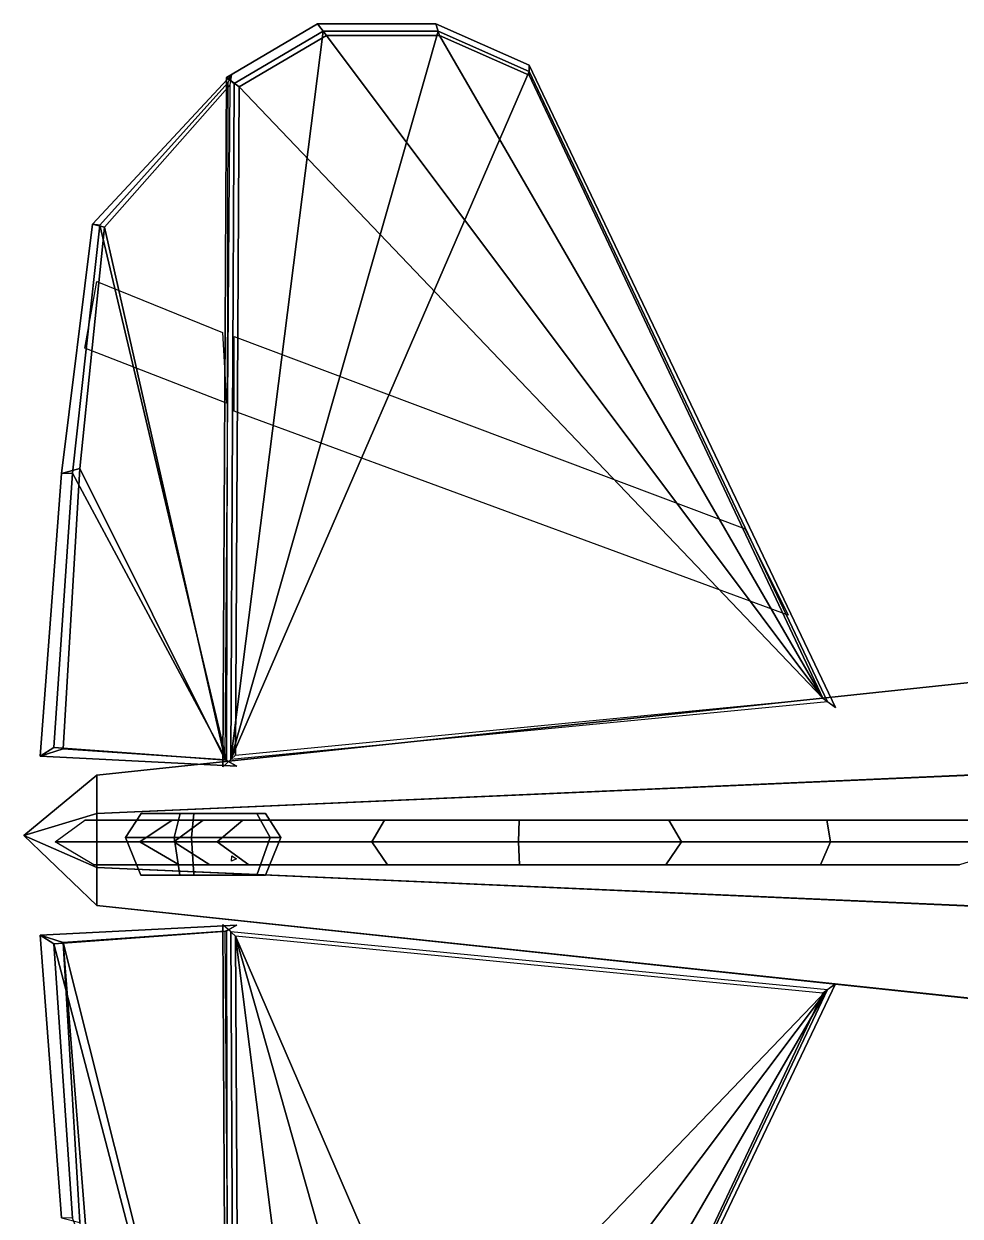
# Model space of a CAD drawing. Header units: metres. Extents: x -45 to 47, y -51 to 51.
# Drawn here: x -45.05 to -21.22, y -9.49 to 20.86 of the extents above; entities that cross this region are included whole.
import ezdxf

# ---------------------------------------------------------------- set-up
doc = ezdxf.new("R2010")
doc.units = ezdxf.units.M

msp = doc.modelspace()

# ---------------------------------------------------------------- linework, layer by layer
at = {"layer": 'CharnProf', "color": 44}
msp.add_3dface([(-39.761703, -0.455623, 19.565813), (-39.753506, -0.319036, 19.565813), (-39.639317, -0.394428, 19.565813)], dxfattribs=at)
at = {"layer": 'FuselageAr', "color": 5}
for points in [[(-20.725117, 4.11605, 22.23103), (-43.195164, 1.731471, 20.587732), (-43.195164, 1.732438, 19.212511), (-20.725117, 4.118408, 18.879784)], [(-20.725117, 4.118408, 18.879784), (-43.195164, 1.732438, 19.212511), (-43.195164, 0.760694, 18.239397), (-20.725117, 1.750385, 16.50843)], [(-20.725117, 1.744694, 24.599052), (-43.195164, 0.758359, 21.559477), (-43.195164, 1.731471, 20.587732), (-20.725117, 4.11605, 22.23103)], [(-43.195164, 0.760694, 18.239397), (-43.195164, 1.732438, 19.212511), (-45.050003, 0.196748, 20.010349)], [(-45.050003, 0.196748, 20.010349), (-43.195164, 1.732438, 19.212511), (-43.195164, 1.731471, 20.587732)], [(-43.195164, 1.731471, 20.587732), (-43.195164, 0.758359, 21.559477), (-45.050003, 0.196748, 20.010349)], [(-20.725117, 1.750385, 16.50843), (-43.195164, 0.760694, 18.239397), (-43.195164, -0.614527, 18.23843), (-20.725117, -1.600862, 16.506069)], [(-20.725117, -1.606553, 24.596699), (-43.195164, -0.616862, 21.558506), (-43.195164, 0.758359, 21.559477), (-20.725117, 1.744694, 24.599052)], [(-43.195164, 0.760694, 18.239397), (-45.050003, 0.196748, 20.010349), (-43.195164, -0.614527, 18.23843)], [(-43.195164, 0.758359, 21.559477), (-43.195164, -0.616862, 21.558506), (-45.050003, 0.196748, 20.010349)], [(-45.050003, 0.196748, 20.010349), (-43.195164, -0.616862, 21.558506), (-43.195164, -1.588606, 20.585392)], [(-43.195164, -1.588606, 20.585392), (-43.195164, -1.587639, 19.210175), (-45.050003, 0.196748, 20.010349)], [(-45.050003, 0.196748, 20.010349), (-43.195164, -1.587639, 19.210175), (-43.195164, -0.614527, 18.23843)], [(-20.725117, -1.600862, 16.506069), (-43.195164, -0.614527, 18.23843), (-43.195164, -1.587639, 19.210175), (-20.725117, -3.972218, 18.874092)], [(-20.725117, -3.974576, 22.22534), (-43.195164, -1.588606, 20.585392), (-43.195164, -0.616862, 21.558506), (-20.725117, -1.606553, 24.596699)], [(-20.725117, -3.972218, 18.874092), (-43.195164, -1.587639, 19.210175), (-43.195164, -1.588606, 20.585392), (-20.725117, -3.974576, 22.22534)]]:
    msp.add_3dface(points, dxfattribs=at)
at = {"layer": 'Gouv', "color": 6}
for points in [[(-42.095222, 0.036305, 23.176725), (-44.249348, 0.036305, 20.890215), (-43.495167, 0.583925, 21.043324), (-41.277119, 0.583925, 23.658104)], [(-43.495167, 0.583925, 21.043324), (-21.008059, 0.583925, 24.253197), (-24.614653, 0.583927, 25.461403)], [(-24.614653, 0.583927, 25.461403), (-28.636, 0.583925, 29.681114), (-43.495167, 0.583925, 21.043324)], [(-28.636, 0.583925, 29.681114), (-41.277119, 0.583925, 23.658104), (-43.495167, 0.583925, 21.043324)], [(-41.229847, 0.036305, 29.076986), (-42.095222, 0.036305, 23.176725), (-41.277119, 0.583925, 23.658104), (-40.483665, 0.583925, 29.067995)], [(-28.636, 0.583925, 29.681114), (-40.483665, 0.583925, 29.067995), (-41.277119, 0.583925, 23.658104)], [(-40.128464, 0.036305, 35.862289), (-41.229847, 0.036305, 29.076986), (-40.483665, 0.583925, 29.067995), (-39.473824, 0.583925, 35.289368)], [(-28.636, 0.583925, 29.681114), (-39.473824, 0.583925, 35.289368), (-40.483665, 0.583925, 29.067995)], [(-36.194958, 0.036305, 37.612698), (-40.128464, 0.036305, 35.862289), (-39.473824, 0.583925, 35.289368), (-35.867229, 0.583927, 36.894302)], [(-28.636, 0.583925, 29.681114), (-35.867229, 0.583927, 36.894302), (-39.473824, 0.583925, 35.289368)], [(-32.458122, 0.036305, 35.862289), (-36.194958, 0.036305, 37.612698), (-35.867229, 0.583927, 36.894302), (-32.440956, 0.583925, 35.289368)], [(-28.636, 0.583925, 29.681114), (-32.440956, 0.583925, 35.289368), (-35.867229, 0.583927, 36.894302)], [(-28.308271, 0.036305, 29.745682), (-32.458122, 0.036305, 35.862289), (-32.440956, 0.583925, 35.289368), (-28.636, 0.583925, 29.681114)], [(-24.523026, 0.036307, 25.814753), (-28.308271, 0.036305, 29.745682), (-28.636, 0.583925, 29.681114), (-24.614653, 0.583927, 25.461403)], [(-19.352959, 0.036305, 24.656015), (-24.523026, 0.036307, 25.814753), (-24.614653, 0.583927, 25.461403), (-21.008059, 0.583925, 24.253197)], [(-41.093014, -0.546643, 23.766432), (-43.265827, -0.546645, 21.20499), (-44.249348, 0.036305, 20.890215), (-42.095222, 0.036305, 23.176725)], [(-40.31575, -0.546643, 29.065973), (-41.093014, -0.546643, 23.766432), (-42.095222, 0.036305, 23.176725), (-41.229847, 0.036305, 29.076986)], [(-39.3265, -0.546645, 35.160442), (-40.31575, -0.546643, 29.065973), (-41.229847, 0.036305, 29.076986), (-40.128464, 0.036305, 35.862289)], [(-35.793468, -0.546645, 36.732639), (-39.3265, -0.546645, 35.160442), (-40.128464, 0.036305, 35.862289), (-36.194958, 0.036305, 37.612698)], [(-32.437096, -0.546645, 35.160442), (-35.793468, -0.546645, 36.732639), (-36.194958, 0.036305, 37.612698), (-32.458122, 0.036305, 35.862289)], [(-28.709755, -0.546645, 29.666586), (-32.437096, -0.546645, 35.160442), (-32.458122, 0.036305, 35.862289), (-28.308271, 0.036305, 29.745682)], [(-24.77043, -0.546643, 25.532949), (-28.709755, -0.546645, 29.666586), (-28.308271, 0.036305, 29.745682), (-24.523026, 0.036307, 25.814753)], [(-21.237402, -0.546645, 24.349384), (-24.77043, -0.546643, 25.532949), (-24.523026, 0.036307, 25.814753), (-19.352959, 0.036305, 24.656015)], [(-41.093014, -0.546643, 23.766432), (-21.237402, -0.546645, 24.349384), (-43.265827, -0.546645, 21.20499)], [(-41.093014, -0.546643, 23.766432), (-40.31575, -0.546643, 29.065973), (-39.3265, -0.546645, 35.160442)], [(-41.093014, -0.546643, 23.766432), (-39.3265, -0.546645, 35.160442), (-35.793468, -0.546645, 36.732639)], [(-41.093014, -0.546643, 23.766432), (-35.793468, -0.546645, 36.732639), (-32.437096, -0.546645, 35.160442)], [(-41.093014, -0.546643, 23.766432), (-32.437096, -0.546645, 35.160442), (-28.709755, -0.546645, 29.666586)], [(-41.093014, -0.546643, 23.766432), (-28.709755, -0.546645, 29.666586), (-24.77043, -0.546643, 25.532949)], [(-41.093014, -0.546643, 23.766432), (-24.77043, -0.546643, 25.532949), (-21.237402, -0.546645, 24.349384)]]:
    msp.add_3dface(points, dxfattribs=at)
at = {"layer": 'ProfD', "color": 15}
for points in [[(-39.797184, 19.309246, 19.212511), (-39.760952, 19.571136, 19.565813), (-43.302067, 15.759643, 19.565813), (-42.993458, 15.687893, 19.212511)], [(-39.760952, 19.571136, 19.565813), (-39.859409, 19.364075, 19.848457), (-43.117661, 15.734104, 19.848457), (-43.302067, 15.759643, 19.565813)], [(-39.891109, 2.119239, 19.848457), (-43.117661, 15.734104, 19.848457), (-39.859409, 19.364075, 19.848457)], [(-39.925728, 2.121072, 19.212511), (-39.797184, 19.309246, 19.212511), (-42.993458, 15.687893, 19.212511)], [(-42.993458, 15.687893, 19.212511), (-43.302067, 15.759643, 19.565813), (-44.093494, 9.417216, 19.565813), (-43.624146, 9.540426, 19.212511)], [(-43.302067, 15.759643, 19.565813), (-43.117661, 15.734104, 19.848457), (-43.813042, 9.423561, 19.848457), (-44.093494, 9.417216, 19.565813)], [(-39.891109, 2.119239, 19.848457), (-43.813042, 9.423561, 19.848457), (-43.117661, 15.734104, 19.848457)], [(-39.925728, 2.121072, 19.212511), (-42.993458, 15.687893, 19.212511), (-43.624146, 9.540426, 19.212511)], [(-39.894196, 11.203393, 19.79546), (-43.494198, 12.603393, 19.79546), (-43.194199, 14.303392, 19.79546), (-39.994198, 13.003392, 19.79546)], [(-43.624146, 9.540426, 19.212511), (-44.093494, 9.417216, 19.565813), (-44.631664, 2.217741, 19.565813), (-44.053017, 2.403714, 19.212511)], [(-44.093494, 9.417216, 19.565813), (-43.813042, 9.423561, 19.848457), (-44.285885, 2.441288, 19.848457), (-44.631664, 2.217741, 19.565813)], [(-39.891109, 2.119239, 19.848457), (-44.285885, 2.441288, 19.848457), (-43.813042, 9.423561, 19.848457)], [(-39.925728, 2.121072, 19.212511), (-43.624146, 9.540426, 19.212511), (-44.053017, 2.403714, 19.212511)], [(-44.631664, 2.217741, 19.565813), (-44.285885, 2.441288, 19.848457), (-39.891109, 2.119239, 19.848457), (-39.629848, 1.965172, 19.565813)], [(-44.053017, 2.403714, 19.212511), (-44.631664, 2.217741, 19.565813), (-39.629848, 1.965172, 19.565813), (-39.925728, 2.121072, 19.212511)]]:
    msp.add_3dface(points, dxfattribs=at)
at = {"layer": 'ProfG', "color": 1}
for points in [[(-39.925728, -2.241449, 19.212511), (-39.629848, -2.085549, 19.565813), (-44.631664, -2.338119, 19.565813), (-44.053017, -2.524091, 19.212511)], [(-39.629848, -2.085549, 19.565813), (-39.891109, -2.239617, 19.848457), (-44.285885, -2.561666, 19.848457), (-44.631664, -2.338119, 19.565813)], [(-44.053017, -2.524091, 19.212511), (-44.631664, -2.338119, 19.565813), (-44.093494, -9.537593, 19.565813), (-43.624146, -9.660805, 19.212511)], [(-44.631664, -2.338119, 19.565813), (-44.285885, -2.561666, 19.848457), (-43.813042, -9.543941, 19.848457), (-44.093494, -9.537593, 19.565813)], [(-39.859409, -19.484455, 19.848457), (-44.285885, -2.561666, 19.848457), (-39.891109, -2.239617, 19.848457)], [(-44.053017, -2.524091, 19.212511), (-39.797184, -19.429625, 19.212511), (-39.925728, -2.241449, 19.212511)], [(-39.859409, -19.484455, 19.848457), (-43.813042, -9.543941, 19.848457), (-44.285885, -2.561666, 19.848457)], [(-44.053017, -2.524091, 19.212511), (-43.624146, -9.660805, 19.212511), (-42.993458, -15.808272, 19.212511)], [(-44.053017, -2.524091, 19.212511), (-42.993458, -15.808272, 19.212511), (-39.797184, -19.429625, 19.212511)]]:
    msp.add_3dface(points, dxfattribs=at)
at = {"layer": 'RoueAr', "color": 40}
for points in [[(-41.075096, 0.760694, 17.56982), (-41.22187, 0.142415, 17.970274), (-42.462578, 0.142415, 15.804708), (-42.06831, 0.760694, 15.836265)], [(-42.06831, 0.760694, 15.836265), (-42.462578, 0.142415, 15.804708), (-40.786411, 0.142415, 13.955523), (-40.726513, 0.760694, 14.355974)], [(-38.904034, 0.760694, 15.174662), (-41.075096, 0.760694, 17.56982), (-42.06831, 0.760694, 15.836265)], [(-38.904034, 0.760694, 15.174662), (-42.06831, 0.760694, 15.836265), (-40.726513, 0.760694, 14.355974)], [(-39.119473, 0.760694, 17.160927), (-38.778893, 0.142415, 17.45948), (-41.22187, 0.142415, 17.970274), (-41.075096, 0.760694, 17.56982)], [(-38.904034, 0.760694, 15.174662), (-39.119473, 0.760694, 17.160927), (-41.075096, 0.760694, 17.56982)], [(-40.726513, 0.760694, 14.355974), (-40.786411, 0.142415, 13.955523), (-38.509758, 0.142415, 14.97823), (-38.904034, 0.760694, 15.174662)], [(-38.904034, 0.760694, 15.174662), (-38.509758, 0.142415, 14.97823), (-38.778893, 0.142415, 17.45948), (-39.119473, 0.760694, 17.160927)], [(-41.22187, 0.142415, 17.970274), (-41.076118, -0.811503, 17.572584), (-42.071026, -0.811503, 15.836047), (-42.462578, 0.142415, 15.804708)], [(-42.462578, 0.142415, 15.804708), (-42.071026, -0.811503, 15.836047), (-40.726925, -0.811503, 14.353211), (-40.786411, 0.142415, 13.955523)], [(-38.778893, 0.142415, 17.45948), (-39.117123, -0.811503, 17.162985), (-41.076118, -0.811503, 17.572584), (-41.22187, 0.142415, 17.970274)], [(-40.786411, 0.142415, 13.955523), (-40.726925, -0.811503, 14.353211), (-38.90131, -0.811503, 15.173309), (-38.509758, 0.142415, 14.97823)], [(-38.509758, 0.142415, 14.97823), (-38.90131, -0.811503, 15.173309), (-39.117123, -0.811503, 17.162985), (-38.778893, 0.142415, 17.45948)], [(-40.726925, -0.811503, 14.353211), (-42.071026, -0.811503, 15.836047), (-41.076118, -0.811503, 17.572584)], [(-40.726925, -0.811503, 14.353211), (-41.076118, -0.811503, 17.572584), (-39.117123, -0.811503, 17.162985)], [(-40.726925, -0.811503, 14.353211), (-39.117123, -0.811503, 17.162985), (-38.90131, -0.811503, 15.173309)]]:
    msp.add_3dface(points, dxfattribs=at)
at = {"layer": 'StabD', "color": 14}
for points in [[(-39.573814, 19.25625, 19.212511), (-37.348, 20.563471, 19.212511), (-37.572277, 20.863392, 19.548147), (-39.894855, 19.499334, 19.548147)], [(-39.894855, 19.499334, 19.548147), (-37.572277, 20.863392, 19.548147), (-37.433075, 20.677235, 19.79546), (-39.69558, 19.348455, 19.79546)], [(-39.785374, 2.130961, 19.79546), (-39.69558, 19.348455, 19.79546), (-37.433075, 20.677235, 19.79546)], [(-39.785374, 2.130961, 19.79546), (-37.433075, 20.677235, 19.79546), (-34.506172, 20.677235, 19.79546)], [(-39.785374, 2.130961, 19.79546), (-34.506172, 20.677235, 19.79546), (-32.189785, 19.653715, 19.79546)], [(-37.348, 20.563471, 19.212511), (-34.468586, 20.563471, 19.212511), (-34.567665, 20.863392, 19.548147), (-37.572277, 20.863392, 19.548147)], [(-37.572277, 20.863392, 19.548147), (-34.567665, 20.863392, 19.548147), (-34.506172, 20.677235, 19.79546), (-37.433075, 20.677235, 19.79546)], [(-34.468586, 20.563471, 19.212511), (-32.189785, 19.556557, 19.212511), (-32.189785, 19.812702, 19.548147), (-34.567665, 20.863392, 19.548147)], [(-34.567665, 20.863392, 19.548147), (-32.189785, 19.812702, 19.548147), (-32.189785, 19.653715, 19.79546), (-34.506172, 20.677235, 19.79546)], [(-24.717436, 3.693268, 19.212511), (-37.348, 20.563471, 19.212511), (-39.573814, 19.25625, 19.212511)], [(-24.717436, 3.693268, 19.212511), (-34.468586, 20.563471, 19.212511), (-37.348, 20.563471, 19.212511)], [(-24.717436, 3.693268, 19.212511), (-32.189785, 19.556557, 19.212511), (-34.468586, 20.563471, 19.212511)], [(-32.189785, 19.556557, 19.212511), (-24.717436, 3.693268, 19.212511), (-24.392548, 3.456325, 19.548147), (-32.189785, 19.812702, 19.548147)], [(-32.189785, 19.812702, 19.548147), (-24.392548, 3.456325, 19.548147), (-24.5942, 3.603392, 19.79546), (-32.189785, 19.653715, 19.79546)], [(-39.662136, 2.244727, 19.212511), (-39.573814, 19.25625, 19.212511), (-39.894855, 19.499334, 19.548147), (-39.987026, 1.944804, 19.548147)], [(-39.987026, 1.944804, 19.548147), (-39.894855, 19.499334, 19.548147), (-39.69558, 19.348455, 19.79546), (-39.785374, 2.130961, 19.79546)], [(-39.785374, 2.130961, 19.79546), (-32.189785, 19.653715, 19.79546), (-24.5942, 3.603392, 19.79546)], [(-24.717436, 3.693268, 19.212511), (-39.573814, 19.25625, 19.212511), (-39.662136, 2.244727, 19.212511)], [(-39.694199, 11.003392, 19.79546), (-39.694199, 12.903393, 19.79546), (-26.694201, 8.003393, 19.79546), (-25.5942, 5.803392, 19.79546)]]:
    msp.add_3dface(points, dxfattribs=at)
at = {"layer": 'StabG', "color": 2}
for points in [[(-39.987026, -2.065181, 19.548147), (-39.894855, -19.619713, 19.548147), (-39.573814, -19.376627, 19.212511), (-39.662136, -2.365104, 19.212511)], [(-39.785374, -2.251339, 19.79546), (-39.69558, -19.468838, 19.79546), (-39.894855, -19.619713, 19.548147), (-39.987026, -2.065181, 19.548147)], [(-24.5942, -3.72377, 19.79546), (-39.69558, -19.468838, 19.79546), (-39.785374, -2.251339, 19.79546)], [(-39.662136, -2.365104, 19.212511), (-39.573814, -19.376627, 19.212511), (-37.348, -20.683849, 19.212511)], [(-39.662136, -2.365104, 19.212511), (-37.348, -20.683849, 19.212511), (-34.468586, -20.683849, 19.212511)], [(-39.662136, -2.365104, 19.212511), (-34.468586, -20.683849, 19.212511), (-32.189785, -19.676939, 19.212511)], [(-39.662136, -2.365104, 19.212511), (-32.189785, -19.676939, 19.212511), (-24.717436, -3.813646, 19.212511)], [(-32.189785, -19.933079, 19.548147), (-24.392548, -3.576703, 19.548147), (-24.717436, -3.813646, 19.212511), (-32.189785, -19.676939, 19.212511)], [(-32.189785, -19.774097, 19.79546), (-24.5942, -3.72377, 19.79546), (-24.392548, -3.576703, 19.548147), (-32.189785, -19.933079, 19.548147)], [(-24.5942, -3.72377, 19.79546), (-37.433075, -20.797613, 19.79546), (-39.69558, -19.468838, 19.79546)], [(-24.5942, -3.72377, 19.79546), (-34.506172, -20.797613, 19.79546), (-37.433075, -20.797613, 19.79546)], [(-24.5942, -3.72377, 19.79546), (-32.189785, -19.774097, 19.79546), (-34.506172, -20.797613, 19.79546)]]:
    msp.add_3dface(points, dxfattribs=at)

doc.saveas('drawing.dxf')
